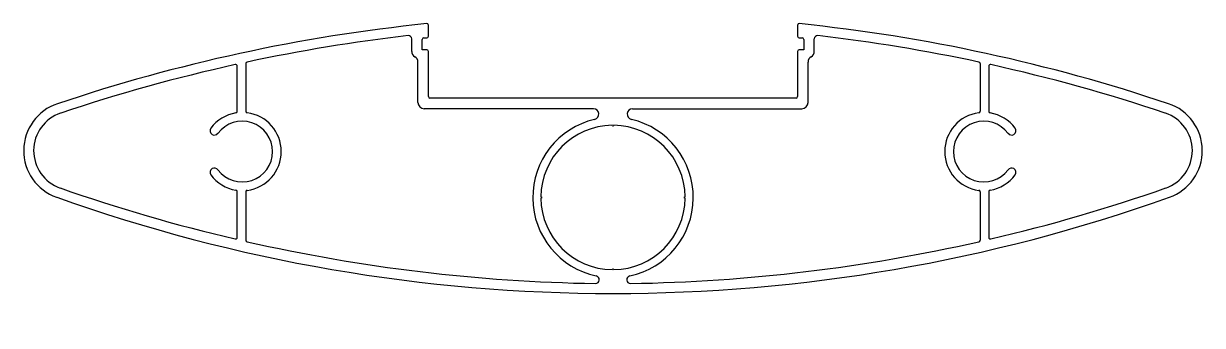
# Model space of a CAD drawing. Extents: x 529 to 719, y 252 to 301.
import ezdxf

# ---------------------------------------------------------------- set-up
doc = ezdxf.new("R2010")
doc.units = 0
doc.layers.get('0').update_dxf_attribs({"linetype": 'CONTINUOUS'})

# ---------------------------------------------------------------- blocks, each defined once
blk = doc.blocks.new('*U7')
for p, q in [((594.69, 298.68), (594.69, 300.48)), ((654.18, 300.48), (654.18, 298.68)), ((593.94, 298.43), (594.44, 298.43)), ((654.43, 298.43), (654.93, 298.43)), ((593.69, 296.5), (593.69, 298.18)), ((594.44, 296.5), (593.69, 296.5)), ((655.18, 296.5), (654.43, 296.5)), ((655.18, 298.18), (655.18, 296.5)), ((594.69, 288.96), (594.69, 296.25)), ((654.18, 296.25), (654.18, 288.96)), ((624.44, 288.71), (594.94, 288.71)), ((653.93, 288.71), (624.44, 288.71))]:
    blk.add_line(p, q)
for centre, radius, start, end in [((622.85, 25.94), 276.25, 95.9078, 108.5631), ((594.44, 300.48), 0.25, 0, 95.9078), ((654.43, 300.48), 0.25, 84.0922, 180), ((626.02, 25.94), 276.25, 71.4369, 84.0922), ((593.94, 298.18), 0.25, 90, 180), ((594.44, 298.68), 0.25, 270, 0), ((654.43, 298.68), 0.25, 180, 270), ((654.93, 298.18), 0.25, 0, 90), ((594.44, 296.25), 0.25, 0, 90), ((654.43, 296.25), 0.25, 90, 180), ((594.94, 288.96), 0.25, 180, 270), ((653.93, 288.96), 0.25, 270, 0), ((537.44, 280.26), 7.98, 108.5631, 250.3987), ((711.43, 280.26), 7.98, 289.6013, 71.4369), ((624.44, 524.54), 267.29, 250.3987, 289.6013)]:
    blk.add_arc(centre, radius, start, end)
blk = doc.blocks.new('*U8')
for p, q in [((685.01, 293.87), (685.01, 286.58)), ((685.01, 273.65), (685.01, 266.27))]:
    blk.add_line(p, q)
for centre, radius, start, end in [((685.26, 293.87), 0.25, 77.5338, 180), ((626.02, 25.94), 274.65, 71.4369, 77.5338), ((684.2, 280.11), 4.9, 36.8057, 323.1943), ((685.26, 286.58), 0.25, 180, 260.7174), ((684.2, 280.11), 6.3, 36.8057, 80.7174), ((711.43, 280.26), 6.38, 289.3001, 71.4369), ((688.68, 283.47), 0.7, 299.6249, 36.8057), ((688.68, 283.47), 0.7, 216.8057, 299.6249), ((688.68, 276.76), 0.7, 60.3751, 143.1943), ((684.2, 280.11), 6.3, 279.2826, 323.1943), ((688.68, 276.76), 0.7, 323.1943, 60.3751), ((685.26, 273.65), 0.25, 99.2826, 180), ((622.76, 533.46), 274.65, 283.1652, 289.3001), ((685.26, 266.27), 0.25, 180, 283.1652)]:
    blk.add_arc(centre, radius, start, end)
blk = doc.blocks.new('*U9')
for p, q in [((656.88, 296.26), (656.88, 298.29)), ((655.88, 288.01), (655.88, 294.53)), ((683.61, 294.29), (683.61, 286.61)), ((627.59, 287.01), (654.88, 287.01)), ((683.61, 273.62), (683.61, 265.83))]:
    blk.add_line(p, q)
for centre, radius, start, end in [((657.38, 298.29), 0.5, 83.432, 180), ((626.02, 25.94), 274.65, 77.9398, 83.432), ((656.88, 294.53), 1, 120.0011, 180), ((655.88, 296.26), 1, 300.0011, 0), ((683.36, 294.29), 0.25, 0, 77.9398), ((627.59, 286.14), 0.87, 90, 256.7605), ((654.88, 288.01), 1, 270, 0), ((624.44, 272.71), 12.93, 282.0468, 76.7605), ((684.2, 280.11), 6.3, 97.3987, 262.6013), ((683.36, 286.61), 0.25, 277.3987, 0), ((683.36, 273.62), 0.25, 0, 82.6013), ((622.76, 533.46), 274.65, 270.9418, 282.7581), ((683.36, 265.83), 0.25, 282.7581, 0), ((627.26, 259.47), 0.62, 102.0468, 270.9418)]:
    blk.add_arc(centre, radius, start, end)
blk = doc.blocks.new('*U10')
for p, q in [((563.86, 286.58), (563.86, 293.87)), ((563.86, 266.27), (563.86, 273.65))]:
    blk.add_line(p, q)
for centre, radius, start, end in [((622.85, 25.94), 274.65, 102.4662, 108.5631), ((563.61, 293.87), 0.25, 0, 102.4662), ((537.44, 280.26), 6.38, 108.5631, 250.6999), ((564.67, 280.11), 6.3, 99.2826, 143.1943), ((564.67, 280.11), 4.9, 216.8057, 143.1943), ((563.61, 286.58), 0.25, 279.2826, 0), ((560.19, 283.47), 0.7, 143.1943, 240.3751), ((560.19, 283.47), 0.7, 240.3751, 323.1943), ((560.19, 276.76), 0.7, 36.8057, 119.6249), ((560.19, 276.76), 0.7, 119.6249, 216.8057), ((564.67, 280.11), 6.3, 216.8057, 260.7174), ((626.11, 533.46), 274.65, 250.6999, 256.8348), ((563.61, 273.65), 0.25, 0, 80.7174), ((563.61, 266.27), 0.25, 256.8348, 0)]:
    blk.add_arc(centre, radius, start, end)
blk = doc.blocks.new('*U11')
for p, q in [((591.99, 296.26), (591.99, 298.29)), ((592.99, 288.01), (592.99, 294.53)), ((565.26, 294.29), (565.26, 286.61)), ((621.28, 287.01), (593.99, 287.01)), ((565.26, 273.62), (565.26, 265.83))]:
    blk.add_line(p, q)
for centre, radius, start, end in [((622.85, 25.94), 274.65, 96.568, 102.0602), ((591.49, 298.29), 0.5, 0, 96.568), ((565.51, 294.29), 0.25, 102.0602, 180), ((592.99, 296.26), 1, 180, 239.9989), ((591.99, 294.53), 1, 0, 59.9989), ((593.99, 288.01), 1, 180, 270), ((621.28, 286.14), 0.87, 283.2395, 90), ((565.51, 286.61), 0.25, 180, 262.6013), ((564.67, 280.11), 6.3, 277.3987, 82.6013), ((624.44, 272.71), 12.93, 103.2395, 257.9532), ((565.51, 273.62), 0.25, 97.3987, 180), ((565.51, 265.83), 0.25, 180, 257.2419), ((626.11, 533.46), 274.65, 257.2419, 269.0582), ((621.61, 259.47), 0.62, 269.0582, 77.9532)]:
    blk.add_arc(centre, radius, start, end)

msp = doc.modelspace()

# ---------------------------------------------------------------- linework, layer by layer
at = {"linetype": 'CONTINUOUS'}
msp.add_lwpolyline([(612.81, 272.84, -0.994566), (612.81, 272.59, 0.407844), (624.31, 261.09, -0.994566), (624.56, 261.09, 0.407844), (636.06, 272.59, -0.994566), (636.06, 272.84, 0.407844), (624.56, 284.34, -0.994566), (624.31, 284.34, 0.407844)], format="xyb", close=True, dxfattribs=at)

# ---------------------------------------------------------------- block references
for name in ['*U7', '*U11', '*U9', '*U10', '*U8']:
    msp.add_blockref(name, (0, 0))

doc.saveas('drawing.dxf')
